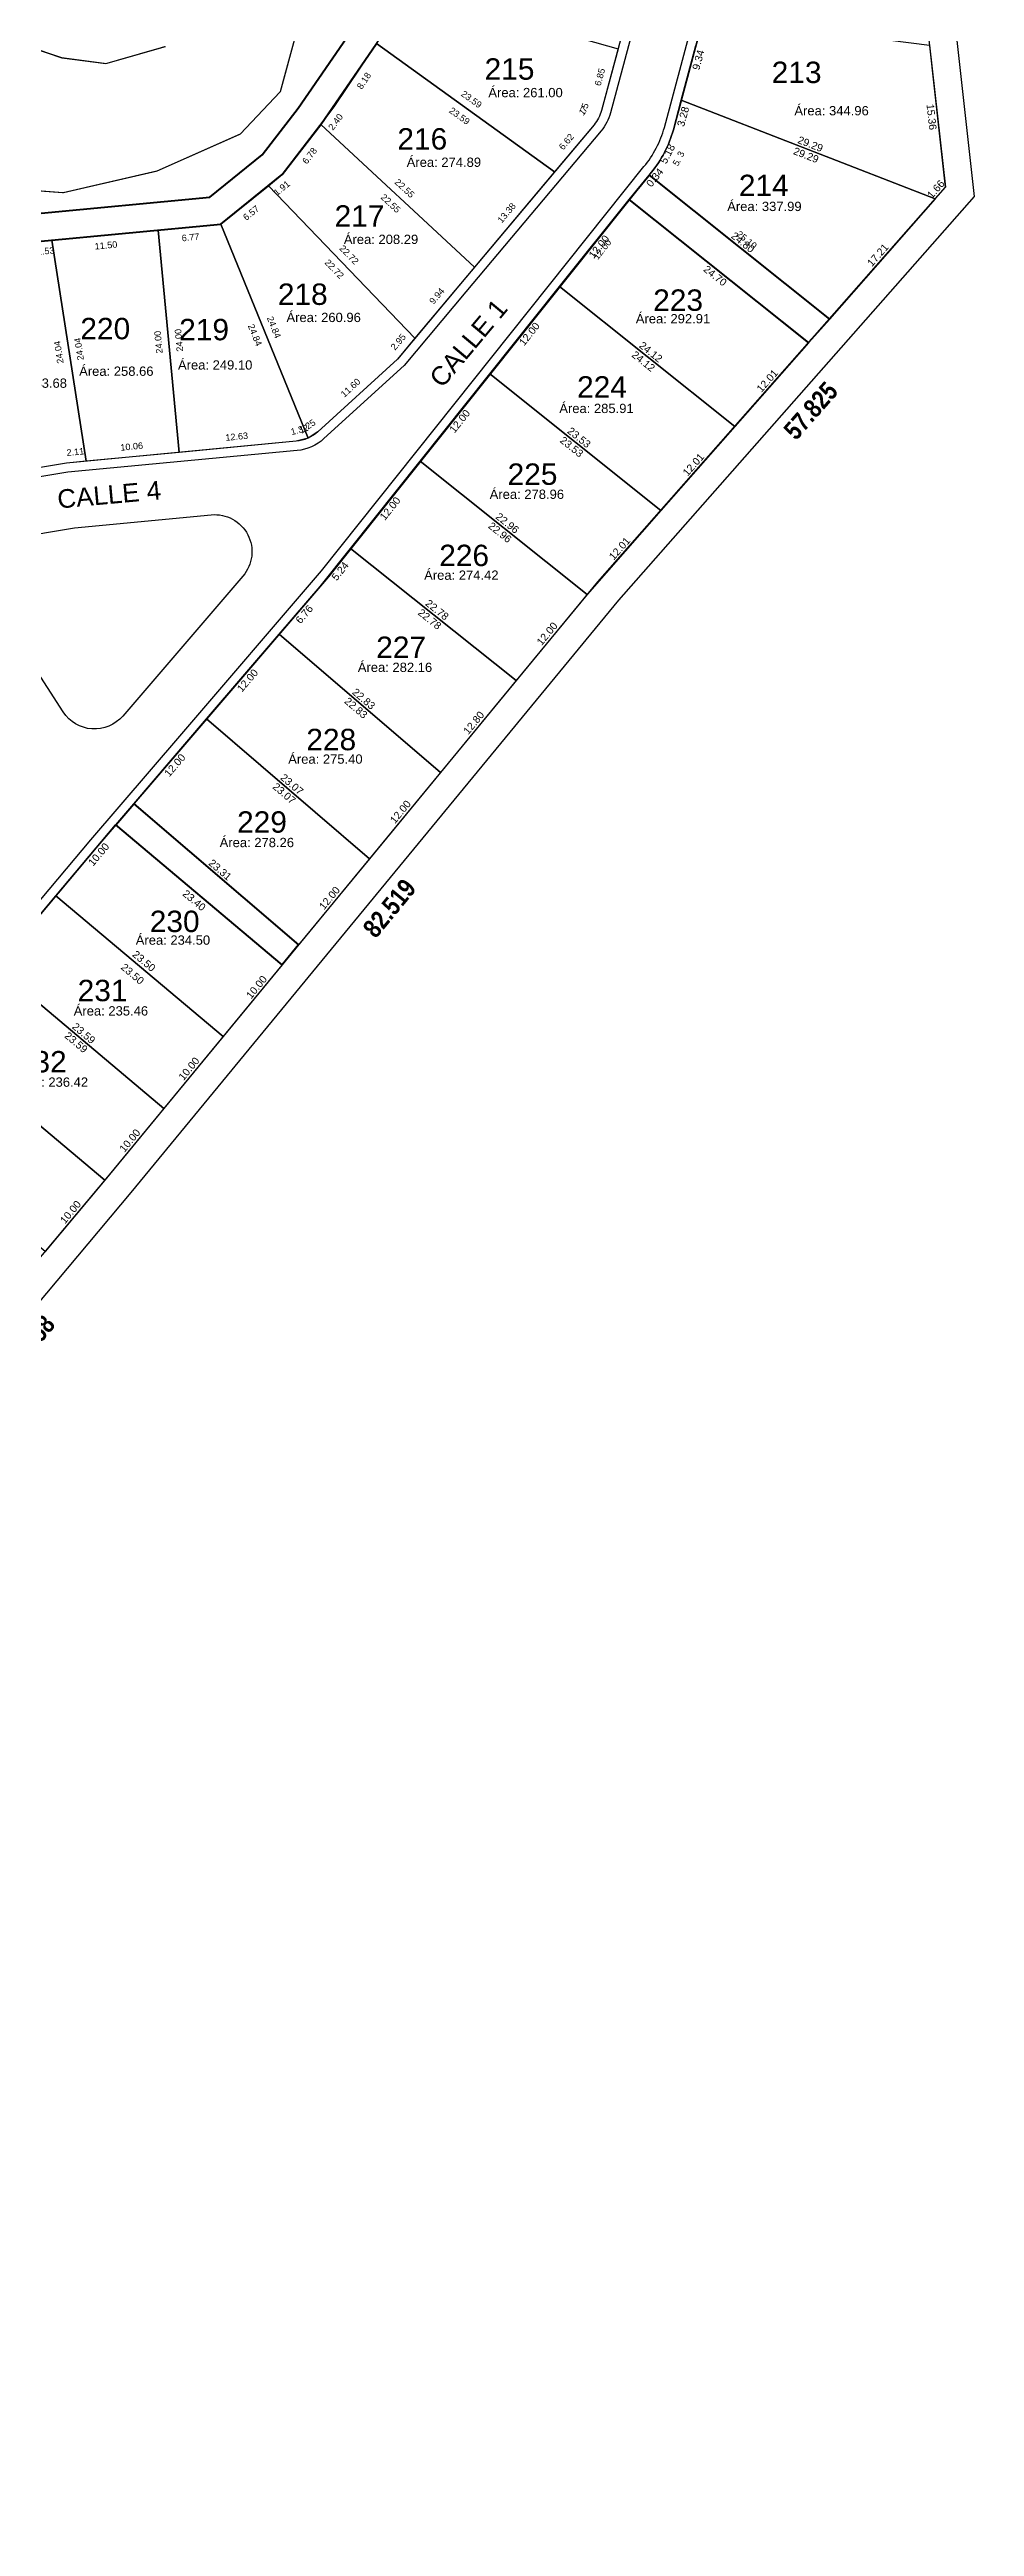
# Model space of a CAD drawing. Header units: metres. Extents: x 859577 to 860336, y 1645916 to 1646650.
# Drawn here: x 860236.5 to 860335.9, y 1646166.1 to 1646432.4 of the extents above; entities that cross this region are included whole.
import ezdxf
from ezdxf.enums import TextEntityAlignment as Align

# ---------------------------------------------------------------- set-up
doc = ezdxf.new("R2010")
doc.units = ezdxf.units.M
for name, color, linetype in [('_LINDERO', 6, 'Continuous'), ('_SENDERO', 5, 'Continuous'), ('A-CALZADA', 252, 'Continuous'), ('A-MZ_6', 2, 'Continuous'), ('A-NUMERO LOTE', 251, 'Continuous'), ('A-SENDEROS', 97, 'Continuous'), ('A-ZONA VERDE', 103, 'Continuous'), ('C-PROP', 7, 'Continuous'), ('C-PROP-LINE', 230, 'Continuous'), ('C-PROP-LINE-TEXT', 7, 'Continuous'), ('CVL_CUADCON_TIT', 7, 'Continuous'), ('GUEVARA_TEXTOS', 4, 'Continuous')]:
    doc.layers.add(name, color=color, linetype=linetype)
doc.layers.add('A-VIA', color=30, linetype='Continuous', lineweight=30)
doc.styles.add('ARIAL', font='arial.ttf')
doc.styles.add('Narrow-Negrita', font='ARIALNB.TTF')
doc.styles.get("Standard").update_dxf_attribs({"font": 'arial.ttf'})

msp = doc.modelspace()

# ---------------------------------------------------------------- linework, layer by layer
at = {"layer": '_LINDERO', "color": 7, "flags": 128}
for points in [[(860094.80219, 1646136.08319), (860126.61658, 1646172.93886), (860169.52798, 1646223.94869), (860217.74468, 1646281.42215), (860242.90712, 1646311.40794), (860295.39524, 1646375.129), (860332.78395, 1646417.55301), (860327.04729, 1646469.25026), (860320.18897, 1646554.53609), (860314.08463, 1646636.30078), (860266.57431, 1646635.61912), (860222.74438, 1646633.34393), (860199.99292, 1646646.50752), (860183.54385, 1646643.64356), (860171.64852, 1646643.15805), (860161.64765, 1646639.05158), (860146.53465, 1646622.32014), (860115.93388, 1646618.82162)], [(860097.081, 1646134.132), (860128.9, 1646170.993), (860171.825, 1646222.019), (860220.043, 1646279.494), (860245.214, 1646309.49), (860297.679, 1646373.183), (860335.912, 1646416.565), (860330.034, 1646469.536)]]:
    msp.add_lwpolyline(points, dxfattribs=at)
at = {"layer": 'A-CALZADA'}
for points in [[(860302.0382, 1646445.17861), (860296.77229, 1646425.55152, -0.109567421), (860295.77163, 1646423.63125), (860281.23174, 1646406.32163), (860274.57713, 1646398.39938), (860265.96332, 1646390.53673, -0.16281266), (860263.06304, 1646389.2518), (860238.41109, 1646386.92136), (860220.78414, 1646383.97749)], [(860302.0382, 1646445.17861), (860296.77229, 1646425.55152, -0.109567421), (860295.77163, 1646423.63125), (860281.23174, 1646406.32163), (860274.57713, 1646398.39938), (860265.96332, 1646390.53673, -0.16281266), (860263.06304, 1646389.2518), (860238.41109, 1646386.92136), (860220.78414, 1646383.97749)], [(860108.53831, 1646153.65028), (860126.65515, 1646173.60405, 0.080523021), (860127.35289, 1646174.67724), (860121.71999, 1646192.44855, -0.080364937), (860121.48677, 1646194.02841), (860121.62004, 1646203.66921, -0.172900472), (860122.79101, 1646206.81604), (860209.86693, 1646310.47919), (860240.89764, 1646347.421), (860250.45565, 1646358.56658), (860265.69141, 1646376.33298), (860300.36588, 1646419.77213, 0.109567421), (860302.56734, 1646423.99672), (860307.42428, 1646442.09948, -0.190147504)]]:
    msp.add_lwpolyline(points, format="xyb", dxfattribs=at)
msp.add_lwpolyline([(860232.49323, 1646379.84992), (860239.1534, 1646380.96223), (860253.84031, 1646382.3524, -0.675073782), (860257.2506, 1646375.76276), (860244.32073, 1646360.7208, -0.500874969), (860237.9288, 1646361.15568), (860229.79357, 1646373.73201, -0.539661375)], format="xyb", close=True, dxfattribs=at)
msp.add_lwpolyline([(860232.49323, 1646379.84992), (860239.1534, 1646380.96223), (860253.84031, 1646382.3524, -0.675073782), (860257.2506, 1646375.76276), (860244.32073, 1646360.7208, -0.500874969), (860237.9288, 1646361.15568), (860229.79357, 1646373.73201, -0.539661375)], format="xyb", close=True, dxfattribs=at)
at = {"layer": 'A-MZ_6'}
for points in [[(860301.69013, 1646515.27624), (860307.88245, 1646511.85292), (860315.40146, 1646506.56526, -0.182009516), (860316.59136, 1646504.81783), (860320.74695, 1646487.6692), (860322.03159, 1646463.24181, -0.182841476), (860321.38564, 1646461.21934), (860319.46318, 1646458.79693), (860303.69528, 1646448.97584, 0.190147504), (860301.07236, 1646445.43774), (860295.80645, 1646425.81065, -0.109567421), (860295.00592, 1646424.27444), (860280.46603, 1646406.96482), (860273.85403, 1646399.09329), (860265.28915, 1646391.2753, -0.16281266), (860262.96893, 1646390.24737), (860238.28151, 1646387.91357), (860220.23701, 1646384.89996), (860220.19001, 1646384.89596)], [(860317.46602, 1646501.20841), (860320.74695, 1646487.6692), (860322.03159, 1646463.24181, -0.182841476), (860321.38564, 1646461.21934), (860319.46318, 1646458.79693), (860303.69528, 1646448.97584, 0.190147504), (860301.07236, 1646445.43774), (860295.80645, 1646425.81065, -0.109567421), (860295.00592, 1646424.27444), (860280.46603, 1646406.96482), (860273.85403, 1646399.09329), (860265.28915, 1646391.2753, -0.16281266), (860262.96893, 1646390.24737), (860238.28151, 1646387.91357), (860220.23701, 1646384.89996), (860220.19001, 1646384.89596)], [(860329.29996, 1646458.32267), (860325.29905, 1646453.28128, -0.085937771), (860324.28059, 1646452.37257), (860309.26443, 1646443.01971, 0.190147504), (860308.39012, 1646441.84034), (860303.53318, 1646423.73758, -0.109298226), (860301.1398, 1646419.13872), (860266.46197, 1646375.69537), (860251.21475, 1646357.9156), (860241.66007, 1646346.7739), (860210.63264, 1646309.83601), (860123.55672, 1646206.17285, 0.172900472), (860122.61994, 1646203.65539), (860122.48667, 1646194.01459, 0.080364937), (860122.67325, 1646192.7507), (860127.50673, 1646177.50148, -0.182675814), (860127.35289, 1646174.67724)]]:
    msp.add_lwpolyline(points, format="xyb", dxfattribs=at)
msp.add_lwpolyline([(860304.38331, 1646426.90618), (860305.96165, 1646432.78896)], dxfattribs=at)
msp.add_lwpolyline([(860304.38331, 1646426.90618), (860305.96165, 1646432.78896)], dxfattribs=at)
at = {"layer": 'A-SENDEROS', "lineweight": 9, "flags": 128}
for points in [[(860327.04729, 1646469.25026), (860332.78395, 1646417.55301), (860295.39524, 1646375.129), (860242.90712, 1646311.40794), (860217.74468, 1646281.42215), (860169.52798, 1646223.94869), (860126.61658, 1646172.93886), (860094.80219, 1646136.08319)], [(860097.081, 1646134.132), (860128.9, 1646170.993), (860171.825, 1646222.019), (860220.043, 1646279.494), (860245.214, 1646309.49), (860297.679, 1646373.183), (860335.912, 1646416.565), (860330.034, 1646469.536)], [(860059.04724, 1646439.29338), (860044.00563, 1646417.94642), (860044.11177, 1646413.70565), (860051.92293, 1646399.76675), (860060.43051, 1646384.29157), (860062.14089, 1646375.82102), (860088.74103, 1646389.86534), (860105.30521, 1646408.75299), (860099.24537, 1646421.81979), (860113.96539, 1646433.20721), (860174.92125, 1646429.68228), (860202.04401, 1646414.78921), (860204.02074, 1646411.73336), (860206.02188, 1646410.74634), (860210.44653, 1646411.13958), (860213.35691, 1646411.41067), (860226.06762, 1646413.24769), (860234.7827, 1646414.70319), (860253.69677, 1646416.49121), (860259.31733, 1646421.03043), (860263.18162, 1646426.06731), (860269.13434, 1646434.69894)], [(860235.17146, 1646411.72657), (860254.8787, 1646413.58957), (860261.48011, 1646418.92094), (860265.60811, 1646424.30154), (860271.61667, 1646433.01414)]]:
    msp.add_lwpolyline(points, dxfattribs=at)
at = {"layer": 'A-SENDEROS', "color": 7, "lineweight": 13, "true_color": 0xffffff}
for points in [[(860269.13434, 1646434.69894), (860263.18162, 1646426.06731), (860259.31733, 1646421.03043), (860253.69677, 1646416.49121), (860234.7827, 1646414.70319), (860226.06762, 1646413.24769), (860213.35691, 1646411.41067), (860210.44653, 1646411.13958), (860206.02188, 1646410.74634), (860204.02074, 1646411.73336), (860202.04401, 1646414.78921), (860174.92125, 1646429.68228), (860113.96539, 1646433.20721), (860099.24537, 1646421.81979), (860105.30521, 1646408.75299), (860088.74103, 1646389.86534), (860062.14089, 1646375.82102), (860060.43051, 1646384.29157), (860051.92293, 1646399.76675), (860044.11177, 1646413.70565), (860044.00563, 1646417.94642), (860059.04724, 1646439.29338)], [(860235.17146, 1646411.72657), (860254.8787, 1646413.58957), (860261.48011, 1646418.92094), (860265.60811, 1646424.30154), (860271.61667, 1646433.01414)]]:
    msp.add_lwpolyline(points, dxfattribs=at)
at = {"layer": 'A-VIA'}
msp.add_lwpolyline([(860302.0382, 1646445.17861), (860296.77229, 1646425.55152, -0.109567421), (860295.77163, 1646423.63125), (860281.23174, 1646406.32163), (860274.57713, 1646398.39938), (860265.96332, 1646390.53673, -0.16281266), (860263.06304, 1646389.2518), (860238.41109, 1646386.92136), (860220.78414, 1646383.97749)], format="xyb", dxfattribs=at)
msp.add_lwpolyline([(860302.0382, 1646445.17861), (860296.77229, 1646425.55152, -0.109567421), (860295.77163, 1646423.63125), (860281.23174, 1646406.32163), (860274.57713, 1646398.39938), (860265.96332, 1646390.53673, -0.16281266), (860263.06304, 1646389.2518), (860238.41109, 1646386.92136), (860220.78414, 1646383.97749)], format="xyb", dxfattribs=at)
msp.add_lwpolyline([(860232.49323, 1646379.84992), (860239.1534, 1646380.96223), (860253.84031, 1646382.3524, -0.675073782), (860257.2506, 1646375.76276), (860244.32073, 1646360.7208, -0.500874969), (860237.9288, 1646361.15568), (860229.79357, 1646373.73201, -0.539661375)], format="xyb", close=True, dxfattribs=at)
msp.add_lwpolyline([(860232.49323, 1646379.84992), (860239.1534, 1646380.96223), (860253.84031, 1646382.3524, -0.675073782), (860257.2506, 1646375.76276), (860244.32073, 1646360.7208, -0.500874969), (860237.9288, 1646361.15568), (860229.79357, 1646373.73201, -0.539661375)], format="xyb", close=True, dxfattribs=at)
at = {"layer": 'A-ZONA VERDE', "flags": 128}
msp.add_lwpolyline([(860235.17146, 1646411.72657), (860254.8787, 1646413.58957), (860261.48011, 1646418.92094), (860267.07127, 1646426.20867), (860275.42894, 1646438.72196)], dxfattribs=at)
msp.add_lwpolyline([(860235.17146, 1646411.72657), (860254.8787, 1646413.58957), (860261.48011, 1646418.92094), (860267.07127, 1646426.20867), (860275.42894, 1646438.72196)], dxfattribs=at)
at = {"layer": 'A-ZONA VERDE', "color": 5, "const_width": 0.1}
for points in [[(860262.891, 1646433.88), (860261.241, 1646427.817), (860256.94271, 1646423.24774), (860247.989, 1646419.28), (860237.935, 1646416.964), (860229.938, 1646417.559), (860220.382, 1646415.445), (860211.339, 1646414.905), (860201.62, 1646418.79), (860191.28, 1646424.194), (860183.216, 1646430.93), (860170.741, 1646434.247)], [(860206.569, 1646435.423), (860210.6, 1646432.311), (860217.358, 1646432.307), (860229.94524, 1646434.13603), (860237.79, 1646431.485), (860242.513, 1646430.857), (860248.921, 1646432.701)]]:
    msp.add_lwpolyline(points, dxfattribs=at)
at = {"layer": 'A-ZONA VERDE'}
for points in [[(860262.891, 1646433.88), (860261.241, 1646427.817), (860256.94271, 1646423.24774), (860247.989, 1646419.28), (860237.935, 1646416.964), (860229.938, 1646417.559), (860220.382, 1646415.445), (860211.339, 1646414.905), (860201.62, 1646418.79), (860191.28, 1646424.194), (860183.216, 1646430.93), (860170.741, 1646434.247)], [(860206.569, 1646435.423), (860210.6, 1646432.311), (860217.358, 1646432.307), (860229.94524, 1646434.13603), (860237.79, 1646431.485), (860242.513, 1646430.857), (860248.921, 1646432.701)]]:
    msp.add_lwpolyline(points, dxfattribs=at)
at = {"layer": 'C-PROP-LINE', "color": 2, "lineweight": 30}
for points in [[(860295.00592, 1646424.27444), (860290.75055, 1646419.20846), (860271.61666, 1646433.01414), (860275.42894, 1646438.72196), (860297.58037, 1646432.4224), (860295.80645, 1646425.81065, -0.109567421)], [(860295.00592, 1646424.27444), (860290.75055, 1646419.20846), (860271.61666, 1646433.01414), (860275.42894, 1646438.72196), (860297.58037, 1646432.4224), (860295.80645, 1646425.81065, -0.109567421)], [(860320.30459, 1646403.39301), (860300.92498, 1646418.86961), (860301.1398, 1646419.13872, 0.109298226), (860303.53318, 1646423.73758), (860304.38331, 1646426.90618), (860331.68396, 1646416.30488)], [(860320.30459, 1646403.39301), (860300.92498, 1646418.86961), (860301.1398, 1646419.13872, 0.109298226), (860303.53318, 1646423.73758), (860304.38331, 1646426.90618), (860331.68396, 1646416.30488)]]:
    msp.add_lwpolyline(points, format="xyb", close=True, dxfattribs=at)
for points in [[(860304.38331, 1646426.90618), (860306.80232, 1646435.92232), (860331.09007, 1646432.81778), (860332.78395, 1646417.55301), (860331.68396, 1646416.30488)], [(860290.75055, 1646419.20846), (860282.14449, 1646408.96302), (860265.61408, 1646424.29601), (860267.07127, 1646426.20867), (860271.61666, 1646433.01414)], [(860290.75055, 1646419.20846), (860282.14449, 1646408.96302), (860265.61408, 1646424.29601), (860267.07127, 1646426.20867), (860271.61666, 1646433.01414)], [(860282.14449, 1646408.96302), (860275.74923, 1646401.34951), (860259.99095, 1646417.71827), (860261.48011, 1646418.92094), (860265.61408, 1646424.29601)], [(860282.14449, 1646408.96302), (860275.74923, 1646401.34951), (860259.99095, 1646417.71827), (860261.48011, 1646418.92094), (860265.61408, 1646424.29601)], [(860265.28915, 1646391.2753), (860264.24783, 1646390.58821), (860254.8787, 1646413.58957), (860259.99095, 1646417.71827), (860275.74923, 1646401.34951), (860273.85403, 1646399.09329)], [(860265.28915, 1646391.2753), (860264.24783, 1646390.58821), (860254.8787, 1646413.58957), (860259.99095, 1646417.71827), (860275.74923, 1646401.34951), (860273.85403, 1646399.09329)], [(860298.77448, 1646416.25422), (860318.08059, 1646400.84113), (860310.1383, 1646391.82921), (860291.28831, 1646406.87566)], [(860250.39636, 1646389.05883), (860240.38114, 1646388.11206), (860236.69351, 1646411.87045), (860248.13762, 1646412.95231)], [(860250.39636, 1646389.05883), (860240.38114, 1646388.11206), (860236.69351, 1646411.87045), (860248.13762, 1646412.95231)], [(860262.96893, 1646390.24737), (860250.39636, 1646389.05883), (860248.13762, 1646412.95231), (860254.8787, 1646413.58957), (860264.24783, 1646390.58821)], [(860262.96893, 1646390.24737), (860250.39636, 1646389.05883), (860248.13762, 1646412.95231), (860254.8787, 1646413.58957), (860264.24783, 1646390.58821)], [(860238.28151, 1646387.91357), (860230.4828, 1646386.61111), (860226.52933, 1646410.28325), (860235.17146, 1646411.72657), (860236.69351, 1646411.87045), (860240.38114, 1646388.11206)], [(860238.28151, 1646387.91357), (860230.4828, 1646386.61111), (860226.52933, 1646410.28325), (860235.17146, 1646411.72657), (860236.69351, 1646411.87045), (860240.38114, 1646388.11206)], [(860310.1383, 1646391.82921), (860302.19469, 1646382.8158), (860283.80215, 1646397.4971), (860291.28831, 1646406.87566)], [(860302.19469, 1646382.8158), (860294.2606, 1646373.79478), (860276.31599, 1646388.11854), (860283.80215, 1646397.4971)], [(860294.2606, 1646373.79478), (860286.63017, 1646364.53138), (860268.82983, 1646378.73998), (860276.31599, 1646388.11854)], [(860286.63017, 1646364.53138), (860278.48927, 1646354.64824), (860261.15821, 1646369.51066), (860265.5594, 1646374.64288), (860268.82983, 1646378.73998)], [(860278.48927, 1646354.64824), (860270.85824, 1646345.38411), (860253.34652, 1646360.40146), (860261.15821, 1646369.51066)], [(860270.85824, 1646345.38411), (860263.22722, 1646336.11998), (860245.53484, 1646351.29226), (860253.34652, 1646360.40146)], [(860237.12695, 1646341.37727), (860243.55883, 1646349.03436), (860261.47753, 1646333.98284), (860255.1193, 1646326.26389)], [(860230.69508, 1646333.72018), (860237.12695, 1646341.37727), (860255.1193, 1646326.26389), (860248.76107, 1646318.54494)], [(860224.26321, 1646326.06309), (860230.69508, 1646333.72018), (860248.76107, 1646318.54494), (860242.40284, 1646310.82599)], [(860217.83134, 1646318.406), (860224.26321, 1646326.06309), (860242.40284, 1646310.82599), (860235.98335, 1646303.1585)]]:
    msp.add_lwpolyline(points, close=True, dxfattribs=at)
at = {"layer": 'CVL_CUADCON_TIT', "color": 7, "lineweight": 20, "ltscale": 0.5, "true_color": 0xffffff, "flags": 128}
for points in [[(860327.04729, 1646469.25026), (860332.78395, 1646417.55301), (860295.39524, 1646375.129), (860242.90712, 1646311.40794), (860217.74468, 1646281.42215), (860169.52798, 1646223.94869), (860126.61658, 1646172.93886), (860094.80219, 1646136.08319)], [(860097.081, 1646134.132), (860128.9, 1646170.993), (860171.825, 1646222.019), (860220.043, 1646279.494), (860245.214, 1646309.49), (860297.679, 1646373.183), (860335.912, 1646416.565), (860330.034, 1646469.536)]]:
    msp.add_lwpolyline(points, dxfattribs=at)
at = {"layer": 'CVL_CUADCON_TIT', "color": 78, "lineweight": 50, "flags": 128}
for points in [[(860059.04724, 1646439.29338), (860044.00563, 1646417.94642), (860044.11177, 1646413.70565), (860051.92293, 1646399.76675), (860060.43051, 1646384.29157), (860062.14089, 1646375.82102), (860088.74103, 1646389.86534), (860105.30521, 1646408.75299), (860099.24537, 1646421.81979), (860113.96539, 1646433.20721), (860174.92125, 1646429.68228), (860202.04401, 1646414.78921), (860204.02074, 1646411.73336), (860206.02188, 1646410.74634), (860210.44653, 1646411.13958), (860213.35691, 1646411.41067), (860226.06762, 1646413.24769), (860234.7827, 1646414.70319), (860253.69677, 1646416.49121), (860259.31733, 1646421.03043), (860263.18162, 1646426.06731), (860269.13434, 1646434.69894)], [(860235.17146, 1646411.72657), (860254.8787, 1646413.58957), (860261.48011, 1646418.92094), (860265.60811, 1646424.30154), (860271.61667, 1646433.01414)]]:
    msp.add_lwpolyline(points, dxfattribs=at)
for points in [[(860300.92498, 1646418.86961), (860320.30459, 1646403.39301), (860318.06592, 1646400.85284), (860298.77448, 1646416.25422)], [(860300.92498, 1646418.86961), (860320.30459, 1646403.39301), (860318.06592, 1646400.85284), (860298.77448, 1646416.25422)], [(860243.58191, 1646349.01496), (860245.53484, 1646351.29226), (860263.22722, 1646336.11998), (860261.4712, 1646333.98815)], [(860243.58191, 1646349.01496), (860245.53484, 1646351.29226), (860263.22722, 1646336.11998), (860261.4712, 1646333.98815)]]:
    msp.add_lwpolyline(points, close=True, dxfattribs=at)

# ---------------------------------------------------------------- texts
at = {"color": 252, "true_color": 0x939598, "style": 'ARIAL'}
for s, p in [('Área: 344.96', (860316.54586, 1646425.28351)), ('Área: 337.99', (860309.32347, 1646414.99853)), ('Área: 292.91', (860299.49353, 1646402.92811)), ('Área: 285.91', (860291.26616, 1646393.28574)), ('Área: 278.96', (860283.77992, 1646384.05851)), ('Área: 274.42', (860276.73381, 1646375.36183)), ('Área: 282.16', (860269.60179, 1646365.4572)), ('Área: 275.40', (860262.11744, 1646355.59289)), ('Área: 278.26', (860254.74429, 1646346.62627)), ('Área: 234.50', (860245.72296, 1646336.13825)), ('Área: 235.46', (860239.05405, 1646328.52872)), ('Área: 236.42', (860232.5994, 1646320.87112))]:
    msp.add_text(s, height=1, dxfattribs=at).set_placement(p)
at = {"layer": '_SENDERO', "color": 7, "style": 'Narrow-Negrita'}
for s, rotation, p in [('57.825', 48.6099429, (860318.29595, 1646393.55164)), ('57.825', 48.6099429, (860318.29595, 1646393.55164)), ('82.519', 50.5211399, (860272.99022, 1646340.06491)), ('82.519', 50.5211399, (860272.99022, 1646340.06491)), ('39.158', 49.9984672, (860234.16055, 1646293.20638)), ('39.158', 49.9984672, (860234.16055, 1646293.20638))]:
    msp.add_text(s, height=2, rotation=rotation, dxfattribs=at).set_placement(p, align=Align.MIDDLE)
at = {"layer": 'A-NUMERO LOTE', "color": 251, "true_color": 0x636466, "style": 'ARIAL'}
for s, p in [(' 215', (860282.34321, 1646429.11797)), (' 213', (860313.21475, 1646428.75818)), (' 216', (860272.96266, 1646421.60705)), (' 214', (860309.68047, 1646416.60125)), (' 217', (860266.21179, 1646413.31896)), (' 218', (860260.11059, 1646404.9115)), (' 223', (860300.46851, 1646404.27349)), (' 220', (860238.87662, 1646401.21763)), (' 219', (860249.50028, 1646401.10857)), (' 224', (860292.28742, 1646394.9471)), (' 225', (860284.8164, 1646385.56854)), (' 226', (860277.46107, 1646376.83335)), (' 227', (860270.68546, 1646366.96178)), (' 228', (860263.17348, 1646357.04495)), (' 229', (860255.72772, 1646348.17817)), (' 230', (860246.33645, 1646337.49752)), (' 231', (860238.58456, 1646330.06768)), (' 232', (860232.0426, 1646322.41059))]:
    msp.add_text(s, height=2.3, dxfattribs=at).set_placement(p)
at = {"layer": 'A-VIA', "char_height": 2, "attachment_point": 1, "style": 'ARIAL'}
for s, insert, rotation in [('CALLE 1', (860277.14115, 1646397.1631), 50.1170652), ('CALLE 4', (860237.20809, 1646385.01392), 5.1220378)]:
    msp.add_mtext_dynamic_manual_height_columns(s, width=16.4729904, gutter_width=1, heights=[-2.06821], dxfattribs=dict(at, insert=insert, rotation=rotation))
at = {"layer": 'C-PROP', "color": 252, "true_color": 0x939598, "style": 'ARIAL'}
for s, p in [('Área: 261.00', (860283.63782, 1646427.23381)), ('Área: 274.89', (860274.85667, 1646419.74676)), ('Área: 208.29', (860268.10008, 1646411.45867)), ('Área: 260.96', (860261.93026, 1646403.06673)), ('Área: 249.10', (860250.26382, 1646397.95748)), ('Área: 243.68', (860230.32879, 1646396.00174)), ('Área: 258.66', (860239.63648, 1646397.28731))]:
    msp.add_text(s, height=1, dxfattribs=at).set_placement(p)
at = {"layer": 'C-PROP-LINE-TEXT', "color": 252, "linetype": 'Continuous', "lineweight": 0, "true_color": 0x939598, "char_height": 0.7}
for s, insert, attachment_point, rotation in [('8.18', (860269.96765, 1646429.19485), 2, 56.2608972), ('6.85', (860295.96903, 1646429.31088), 8, 74.9813424), ('23.59', (860280.74477, 1646425.50309), 2, 324.1884118), ('23.59', (860281.62245, 1646426.71951), 8, 324.1884118), ('1', (860293.8192, 1646425.19487), 7, 48.6292449), ('7', (860294.06732, 1646425.529), 7, 58.1785415), ('5', (860294.27204, 1646425.93836), 7, 68.6827677), ('2.40', (860266.93926, 1646424.79782), 2, 52.6974651), ('6.62', (860292.30395, 1646422.22384), 8, 49.9701075), ('.', (860293.97131, 1646425.38559), 7, 54.2224043), ('6.78', (860264.1416, 1646421.15124), 2, 52.4361264), ('5', (860304.01767, 1646419.76169), 7, 59.5951335), ('3', (860304.53188, 1646420.72165), 7, 64.053096), ('.', (860304.24313, 1646420.16071), 7, 61.4708882), ('1.91', (860261.20675, 1646417.73613), 2, 38.9247217), ('22.55', (860274.38932, 1646417.17938), 8, 317.1521637), ('6.57', (860257.90605, 1646415.07044), 2, 38.9247217), ('22.55', (860273.36924, 1646416.07964), 2, 317.1521637), ('13.38', (860285.87324, 1646414.56813), 8, 49.9701075), ('6.77', (860251.57874, 1646412.52426), 2, 5.4003395), ('25.10', (860311.20224, 1646411.62397), 8, 321.3961326), ('1.53', (860236.00307, 1646411.05184), 2, 5.4003394), ('11.50', (860242.48615, 1646411.66471), 2, 5.4003395), ('22.72', (860267.32978, 1646409.01373), 2, 313.9113986), ('22.72', (860268.4104, 1646410.05405), 8, 313.9113986), ('12.00', (860295.61755, 1646411.09706), 2, 51.4024039), ('9.94', (860278.37258, 1646405.63865), 8, 49.9701075), ('24.00', (860248.52032, 1646400.93498), 8, 95.4003395), ('24.00', (860250.01366, 1646401.07615), 2, 95.4003395), ('24.84', (860258.86868, 1646401.80596), 2, 292.1625306), ('24.84', (860260.25785, 1646402.37182), 8, 292.1625306), ('2.95', (860274.22735, 1646400.70379), 8, 49.9701075), ('24.04', (860237.7962, 1646399.87622), 8, 98.8226928), ('24.04', (860239.27845, 1646400.10629), 2, 98.8226928), ('11.60', (860269.06596, 1646395.73823), 8, 42.3896939), ('12.63', (860256.61206, 1646390.39977), 8, 5.4003395), ('1.32', (860263.41524, 1646391.14249), 8, 14.9233359), ('1.25', (860264.35543, 1646391.55776), 8, 33.4180131), ('2.11', (860239.26074, 1646388.75948), 8, 5.4003395), ('10.06', (860245.31816, 1646389.33211), 8, 5.4003395)]:
    msp.add_mtext(s, dxfattribs=dict(at, insert=insert, attachment_point=attachment_point, rotation=rotation))
at = {"layer": 'GUEVARA_TEXTOS', "color": 251, "true_color": 0x636466}
for s, rotation, p in [('9.34', 74.9813424, (860306.21096, 1646431.2484)), ('3.28', 74.9813424, (860304.57638, 1646425.15604)), ('15.36', 276.3320001, (860331.30092, 1646425.11481)), ('29.29', 338.7779781, (860318.2653, 1646422.20213)), ('5.18', 62.5062074, (860302.90421, 1646421.1427)), ('29.29', 338.7779781, (860317.80197, 1646421.00893)), ('0.34', 51.4020484, (860301.53258, 1646418.6049)), ('1.66', 48.6099429, (860331.75381, 1646417.3521)), ('12.00', 51.4024039, (860295.53158, 1646411.16568)), ('24.80', 321.3890445, (860311.01417, 1646411.6314)), ('17.21', 48.6099429, (860325.51413, 1646410.2721)), ('24.70', 321.3977877, (860308.02823, 1646408.04752)), ('12.00', 51.4024039, (860288.04542, 1646401.78712)), ('24.12', 321.4024039, (860300.31404, 1646398.85225)), ('24.12', 321.4024039, (860301.11257, 1646399.85263)), ('12.01', 48.6099429, (860313.6293, 1646396.75833)), ('12.00', 51.4024039, (860280.55926, 1646392.40856)), ('23.53', 321.4024039, (860293.39768, 1646390.65664)), ('23.53', 321.4024039, (860292.59916, 1646389.65626)), ('12.01', 48.6099429, (860305.68635, 1646387.74566)), ('12.00', 51.4024039, (860273.0731, 1646383.03)), ('22.96', 321.4024039, (860284.88903, 1646380.45647)), ('22.96', 321.4024039, (860285.68756, 1646381.45685)), ('12.01', 48.6679988, (860297.74707, 1646378.72796)), ('5.24', 51.4020484, (860267.6948, 1646376.29217)), ('6.76', 49.3849241, (860263.84463, 1646371.66015)), ('22.78', 321.4024039, (860278.12926, 1646372.13587)), ('22.78', 321.4024039, (860277.33074, 1646371.13549)), ('12.00', 50.5211399, (860289.9514, 1646369.56999)), ('12.00', 49.3849241, (860257.73819, 1646364.53944)), ('22.83', 319.3849245, (860269.40712, 1646361.59363)), ('22.83', 319.3849245, (860270.24036, 1646362.56528)), ('12.80', 50.5211399, (860282.06573, 1646359.99672)), ('12.00', 49.3849245, (860249.9265, 1646355.43024)), ('23.07', 319.3849245, (860262.51901, 1646353.37861)), ('23.07', 319.3849245, (860261.68576, 1646352.40696)), ('12.00', 50.5211399, (860274.17977, 1646350.42308)), ('10.00', 49.9701075, (860241.73552, 1646345.84666)), ('23.31', 319.3849245, (860254.79765, 1646344.19194)), ('23.40', 319.9701075, (860252.00969, 1646340.90851)), ('12.00', 50.5211399, (860266.54874, 1646341.15895)), ('23.50', 319.9701075, (860246.61406, 1646334.38301)), ('23.50', 319.9701075, (860245.37909, 1646333.0034)), ('10.00', 50.5211399, (860258.707, 1646331.58276)), ('23.59', 319.9701075, (860240.13972, 1646326.62261)), ('23.59', 319.9701075, (860239.31644, 1646325.64251)), ('10.00', 50.5211399, (860251.4462, 1646322.81133)), ('10.00', 50.5211399, (860245.08797, 1646315.09238)), ('10.00', 50.0627606, (860238.70238, 1646307.4031))]:
    msp.add_text(s, height=0.8, rotation=rotation, dxfattribs=at).set_placement(p, align=Align.MIDDLE_CENTER)

doc.saveas('drawing.dxf')
